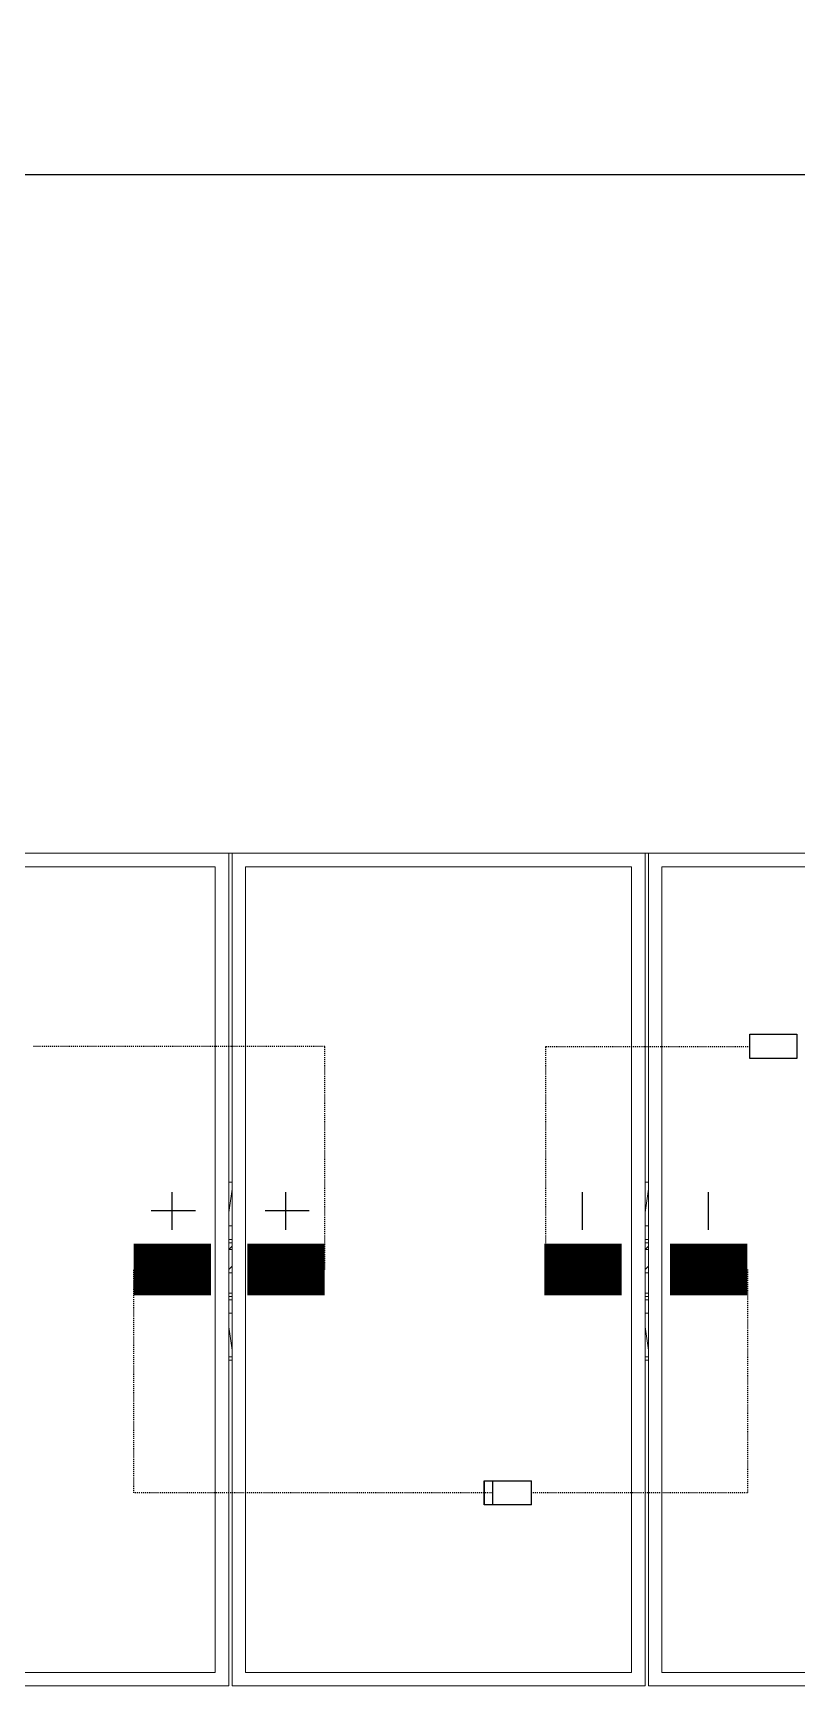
# Model space of a CAD drawing. Header units: feet. Extents: x -9903 to 12307, y -41 to 4121.
# Drawn here: x 5379.4 to 5453.1, y 1367 to 1526.4 of the extents above; entities that cross this region are included whole.
import ezdxf

# ---------------------------------------------------------------- set-up
doc = ezdxf.new("R2010")
doc.units = ezdxf.units.FT
doc.header["$MEASUREMENT"] = 0
doc.linetypes.add('HIDDEN', pattern=[0.375, 0.25, -0.125])
for name, color, linetype in [('E-HARN-COMP', 8, 'Continuous'), ('E-TRNK-CABL-NEG', 6, 'HIDDEN'), ('E-TRUNK-CABLE-POS', 6, 'HIDDEN'), ('G-ANNO-TEXT', 1, 'Continuous'), ('Polarity-Text', 7, 'Continuous')]:
    doc.layers.add(name, color=color, linetype=linetype)

# ---------------------------------------------------------------- blocks, each defined once
blk = doc.blocks.new('A$C47dfd34d')
at = {"lineweight": 5}
for points in [[(5.98142, 0.41332), (4.12817, 0.41332)], [(5.56977, 0.23499), (5.57144, 0.24666), (5.57144, 0.24332)], [(5.77643, 0.24666), (5.77643, 0.24332)], [(5.7781, 0.24666), (5.77643, 0.23499)], [(5.56977, 0.22832), (5.57144, 0.22832)], [(5.57144, 0.22166), (5.56977, 0.22166)], [(5.77643, 0.22832), (5.7781, 0.22832)], [(5.7781, 0.22166), (5.77643, 0.22166)], [(5.56977, 0.21999), (5.57144, 0.21999)], [(5.57144, 0.21666), (5.56977, 0.21666), (5.57144, 0.21832)], [(5.77643, 0.21999), (5.7781, 0.21999)], [(5.7781, 0.21666), (5.77643, 0.21666), (5.7781, 0.21832)], [(5.56977, 0.20666), (5.57144, 0.20832)], [(5.77643, 0.20666), (5.7781, 0.20832)], [(5.57144, 0.20499), (5.56977, 0.20499)], [(5.7781, 0.20499), (5.77643, 0.20499)], [(5.56977, 0.19499), (5.57144, 0.19499)], [(5.57144, 0.19333), (5.56977, 0.19333)], [(5.56977, 0.19166), (5.57144, 0.19166)], [(5.77643, 0.19499), (5.7781, 0.19499)], [(5.7781, 0.19333), (5.77643, 0.19333)], [(5.77643, 0.19166), (5.7781, 0.19166)], [(5.57144, 0.18499), (5.56977, 0.18499)], [(5.7781, 0.18499), (5.77643, 0.18499)], [(5.56977, 0.17833), (5.57144, 0.16666)], [(5.77643, 0.17833), (5.7781, 0.16666)], [(5.57144, 0.16833), (5.57144, 0.16499)], [(5.57144, 0.16499), (5.57144, 0.16499)], [(5.77643, 0.16833), (5.77643, 0.16499)], [(5.77643, 0.16499), (5.77643, 0.16499)], [(5.56977, 0.16333), (5.57144, 0.16333)], [(5.56977, 0.16166), (5.57144, 0.16166)], [(5.77643, 0.16333), (5.7781, 0.16333)], [(5.77643, 0.16166), (5.7781, 0.16166)]]:
    blk.add_lwpolyline(points, dxfattribs=at)
for points in [[(5.36478, 0.41332), (5.36478, 0), (5.56977, 0), (5.56977, 0.41332)], [(5.77643, 0.41332), (5.57144, 0.41332), (5.57144, 0), (5.77643, 0)], [(5.7781, 0), (5.7781, 0.41332), (5.98142, 0.41332), (5.98142, 0)], [(5.56311, 0.40665), (5.56311, 0.00667), (5.37145, 0.00667), (5.37145, 0.40665)], [(5.57811, 0.00667), (5.76977, 0.00667), (5.76977, 0.40665), (5.57811, 0.40665)], [(5.78476, 0.00667), (5.78476, 0.40665), (5.97476, 0.40665), (5.97476, 0.00667)], [(5.57144, 0.24999), (5.56977, 0.24999)], [(5.7781, 0.24999), (5.77643, 0.24999)]]:
    blk.add_lwpolyline(points, close=True, dxfattribs=at)

msp = doc.modelspace()

# ---------------------------------------------------------------- linework, layer by layer
at = {"layer": 'E-HARN-COMP'}
msp.add_line((5427.48, 1384.47), (5422.92, 1384.47), dxfattribs=at)
msp.add_lwpolyline([(5453.1, 1429.87), (5453.1, 1427.54), (5448.54, 1427.54), (5448.54, 1429.87)], close=True, dxfattribs=at)
at = {"layer": 'E-HARN-COMP', "const_width": 5}
for points in [[(5389.12, 1407.17), (5396.58, 1407.17)], [(5407.55, 1407.17), (5400.09, 1407.17)], [(5428.73, 1407.17), (5436.19, 1407.17)], [(5448.32, 1407.17), (5440.87, 1407.17)]]:
    msp.add_lwpolyline(points, dxfattribs=at)
at = {"layer": 'E-HARN-COMP'}
for points in [[(5422.92, 1386.8), (5422.92, 1384.47)], [(5422.92, 1384.47), (5422.92, 1386.8), (5427.48, 1386.8)], [(5423.73, 1386.8), (5423.73, 1384.47)], [(5427.48, 1384.47), (5427.48, 1386.8)]]:
    msp.add_lwpolyline(points, dxfattribs=at)
at = {"layer": 'E-TRNK-CABL-NEG', "ltscale": 0.1}
for points in [[(5428.89, 1407.17), (5428.89, 1428.7), (5448.69, 1428.7)], [(5448.32, 1407.17), (5448.32, 1385.63), (5427.48, 1385.63)]]:
    msp.add_lwpolyline(points, dxfattribs=at)
at = {"layer": 'E-TRUNK-CABLE-POS', "ltscale": 0.1}
for points in [[(5407.55, 1407.17), (5407.55, 1428.7), (5379.42, 1428.7)], [(5423.73, 1385.63), (5389.13, 1385.63), (5389.13, 1407.17)]]:
    msp.add_lwpolyline(points, dxfattribs=at)
at = {"layer": 'G-ANNO-TEXT', "flags": 128}
msp.add_lwpolyline([(4495.72, 1499.14, -0.298343), (4514.22, 1512.79), (5006.37, 1512.79, 0.298343), (5024.88, 1526.43, 0.298343), (5043.39, 1512.79), (5596.31, 1512.79, -0.298343), (5614.82, 1499.14)], format="xyb", dxfattribs=at)
at = {"layer": 'Polarity-Text'}
for p, q in [((5392.81, 1414.63), (5392.81, 1411.01)), ((5403.78, 1414.63), (5403.78, 1411.01)), ((5432.38, 1414.63), (5432.38, 1411.01)), ((5444.52, 1414.63), (5444.52, 1411.01)), ((5395.09, 1412.82), (5390.81, 1412.82)), ((5406.06, 1412.82), (5401.79, 1412.82))]:
    msp.add_line(p, q, dxfattribs=at)

# ---------------------------------------------------------------- block references
at = {"xscale": 194.318304, "yscale": 194.318304, "zscale": 194.318304}
msp.add_blockref('A$C47dfd34d', (4315.98, 1367.01), dxfattribs=at)

doc.saveas('drawing.dxf')
